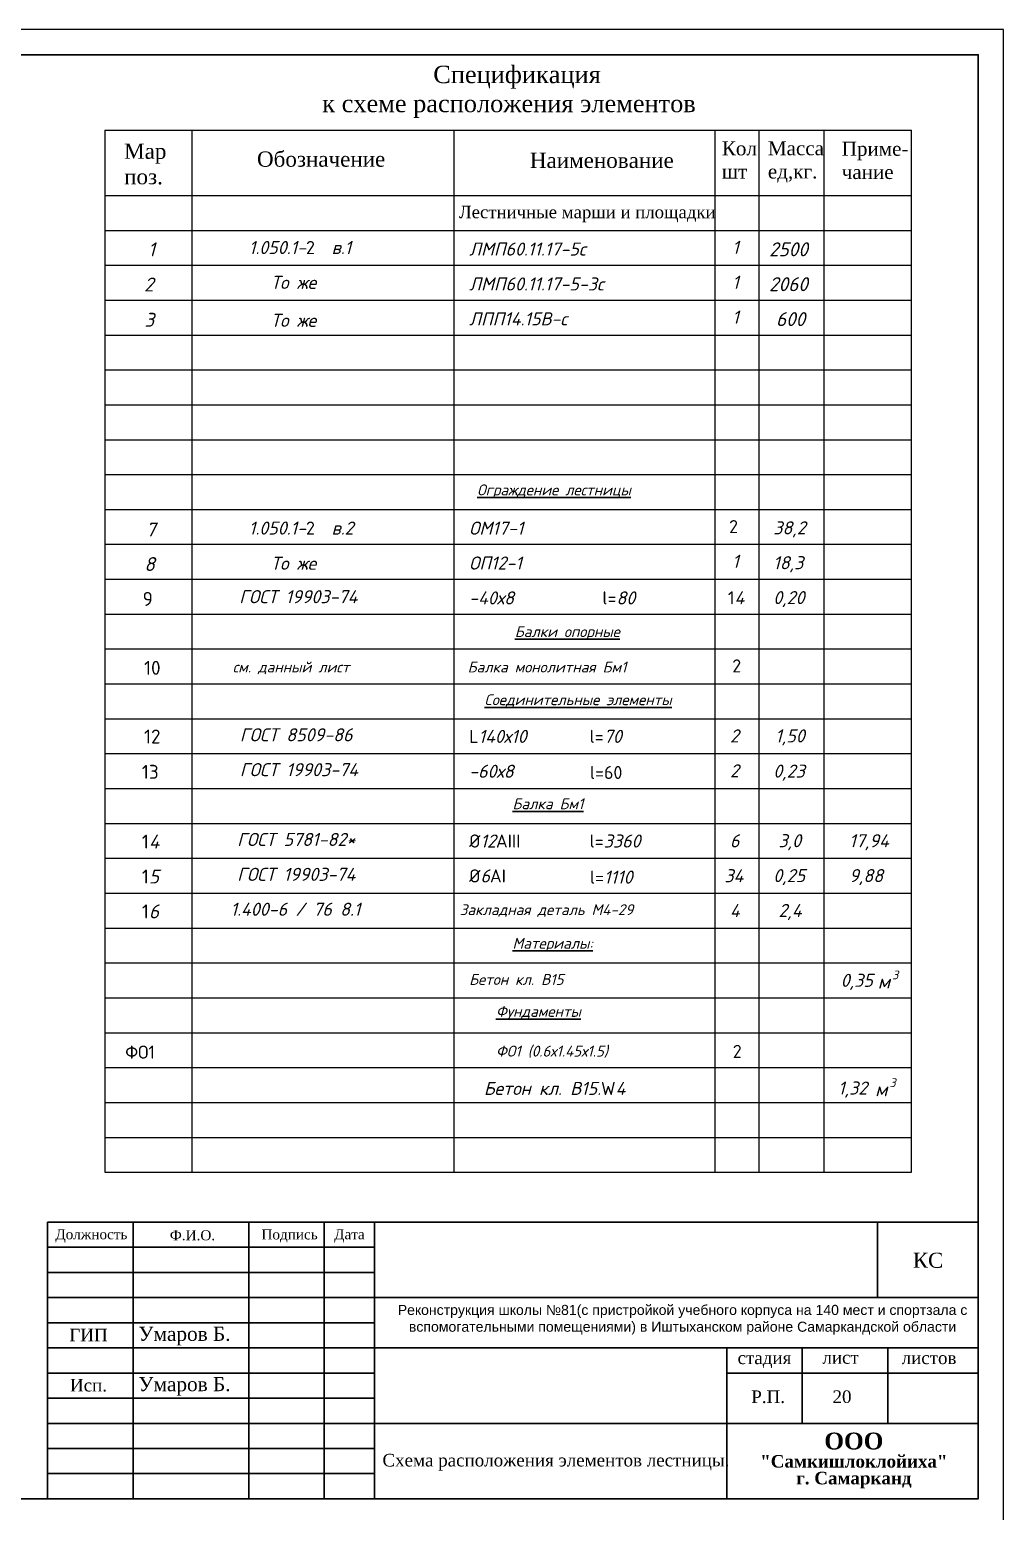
# Model space of a CAD drawing. Header units: millimetres. Extents: x 572274 to 2241483, y -888675 to -304135.
# Drawn here: x 1777623 to 1796981, y -645257 to -615807 of the extents above; entities that cross this region are included whole.
import ezdxf

# ---------------------------------------------------------------- set-up
doc = ezdxf.new("R2010")
doc.units = ezdxf.units.MM
doc.layers.add('Слой5', color=7, linetype='Continuous', lineweight=15)
doc.styles.add('Arial 3.', font='arial.ttf')
doc.styles.add('ISOCPEUR', font='isocpeui.ttf', dxfattribs={"height": 300})
doc.styles.get("Standard").update_dxf_attribs({"font": 'isocpeur.ttf'})
doc.styles.add('style1', font='isocpeui.ttf')
doc.styles.add('WMF-Times New Roman0', font='times.ttf')
doc.styles.add('WMF-Times New Roman2', font='times.ttf')

# ---------------------------------------------------------------- blocks, each defined once
blk = doc.blocks.new('12')
at = {"color": 5, "lineweight": 30}
for p, q in [((4038680, 3054550), (4038680, 3049050)), ((4038680, 3054550), (4038680, 3049050)), ((4038680, 3054550), (4038680, 3049050)), ((4057180, 3054550), (4038680, 3054550)), ((4057180, 3054550), (4038680, 3054550)), ((4057180, 3054550), (4038680, 3054550)), ((4040380, 3054550), (4040380, 3049050)), ((4040380, 3054550), (4040380, 3049050)), ((4042680, 3054550), (4042680, 3049050)), ((4044180, 3054550), (4044180, 3049050)), ((4045180, 3054550), (4045180, 3049050)), ((4057180, 3049050), (4057180, 3054550)), ((4057180, 3054550), (4057180, 3049050)), ((4045180, 3054050), (4038680, 3054050)), ((4045180, 3053550), (4038680, 3053550)), ((4057180, 3053050), (4038680, 3053050)), ((4045180, 3052550), (4038680, 3052550)), ((4038680, 3052050), (4057180, 3052050)), ((4052180, 3049050), (4052180, 3052050)), ((4053680, 3050550), (4053680, 3052050)), ((4055380, 3050550), (4055380, 3052050)), ((4038680, 3051550), (4045180, 3051550)), ((4052180, 3051550), (4057180, 3051550)), ((4038680, 3051050), (4045180, 3051050)), ((4038680, 3050550), (4057180, 3050550)), ((4038680, 3050050), (4045180, 3050050)), ((4038680, 3049550), (4045180, 3049550)), ((4038680, 3049050), (4057180, 3049050))]:
    blk.add_line(p, q, dxfattribs=at)

msp = doc.modelspace()

# ---------------------------------------------------------------- linework, layer by layer
at = {"lineweight": 25}
for p, q in [((1779120.198, -617803.683), (1795153.93, -617803.683)), ((1779120.198, -617803.683), (1779120.198, -638517.532)), ((1780853.574, -638517.532), (1780853.574, -617803.683)), ((1786053.703, -617803.683), (1786053.703, -638517.532)), ((1791253.833, -638517.532), (1791253.833, -617803.683)), ((1792120.521, -617803.683), (1792120.521, -638517.532)), ((1793420.553, -638517.532), (1793420.553, -617803.683)), ((1779120.198, -619103.715), (1795153.93, -619103.715)), ((1779120.198, -637824.181), (1795153.93, -637824.181)), ((1779120.198, -638517.532), (1795153.93, -638517.532))]:
    msp.add_line(p, q, dxfattribs=at)
msp.add_line((1795153.93, -638517.532), (1795153.93, -617803.683))
at = {"color": 7, "linetype": 'Continuous'}
for p, q in [((1779120.198, -619797.066), (1795153.93, -619797.066)), ((1779120.198, -620490.417), (1795153.93, -620490.417)), ((1779120.198, -621183.767), (1795153.93, -621183.767)), ((1779120.198, -621877.118), (1795153.93, -621877.118)), ((1779120.198, -622570.468), (1795153.93, -622570.468)), ((1779120.198, -623263.819), (1795153.93, -623263.819)), ((1779120.198, -623957.17), (1795153.93, -623957.17)), ((1779120.198, -624650.52), (1795153.93, -624650.52)), ((1779120.198, -625343.871), (1795153.93, -625343.871)), ((1779120.198, -626037.221), (1795153.93, -626037.221)), ((1779120.198, -626730.572), (1795153.93, -626730.572)), ((1779120.198, -627423.922), (1795153.93, -627423.922)), ((1779120.198, -628117.273), (1795153.93, -628117.273)), ((1779120.198, -628810.624), (1795153.93, -628810.624)), ((1779120.198, -629503.974), (1795153.93, -629503.974)), ((1779120.198, -630197.325), (1795153.93, -630197.325)), ((1779120.198, -630890.675), (1795153.93, -630890.675)), ((1779120.198, -631584.026), (1795153.93, -631584.026)), ((1779120.198, -632277.377), (1795153.93, -632277.377)), ((1779120.198, -632970.727), (1795153.93, -632970.727)), ((1779120.198, -633664.078), (1795153.93, -633664.078)), ((1779120.198, -634357.428), (1795153.93, -634357.428)), ((1779120.198, -635050.779), (1795153.93, -635050.779)), ((1779120.198, -635744.129), (1795153.93, -635744.129)), ((1779120.198, -636437.48), (1795153.93, -636437.48)), ((1779120.198, -637130.831), (1795153.93, -637130.831))]:
    msp.add_line(p, q, dxfattribs=at)
at = {"color": 5, "lineweight": 30}
msp.add_line((1794481.068, -641007.414), (1794481.068, -639507.414), dxfattribs=at)
at = {"lineweight": 25}
msp.add_lwpolyline([(1724981.068, -645507.415), (1796981.068, -645507.415), (1796981.068, -615807.415), (1724981.068, -615807.415)], close=True, dxfattribs=at)
at = {"color": 1, "lineweight": 30}
msp.add_lwpolyline([(1726981.068, -645007.415), (1796481.068, -645007.415), (1796481.068, -616307.415), (1726981.068, -616307.415)], close=True, dxfattribs=at)

# ---------------------------------------------------------------- block references
msp.add_blockref('12', (-2260698.932, -3694057.772))

# ---------------------------------------------------------------- texts
at = {"lineweight": 15}
for s, height, p in [('ФО1', 260.0065, (1779524.667, -636259.53)), ('2', 260.006, (1791602.502, -636245.326))]:
    msp.add_text(s, height=height, dxfattribs=at).set_placement(p)
at = {"lineweight": 25, "attachment_point": 1, "style": 'style1'}
for s, insert, char_height, width in [('{\\fISOCPEUR|b0|i1|c204|p34;          \\fTimes New Roman|b0|i0|c204|p18;Спецификация\\Pк схеме расположения элементов}', (1783440.96, -616524.031), 346.67529, 12734.2092), ('{\\fTimes New Roman|b0|i0|c204|p18;Лестничные марши и площадки}', (1786158.071, -619309.175), 247.00615, 5360.49002)]:
    msp.add_mtext(s, dxfattribs=dict(at, insert=insert, char_height=char_height, width=width))
at = {"lineweight": 30, "ltscale": 100, "attachment_point": 1, "style": 'style1'}
for s, insert, char_height, width in [('{\\fTimes New Roman|b0|i0|c204|p18;Мар\\Pпоз.}', (1779502.668, -618071.829), 303.34088, 4442.81725), ('{\\fTimes New Roman|b0|i0|c204|p18;Кол\\Pшт}', (1791383.778, -618028.155), 277.34023, 5360.49002), ('{\\fTimes New Roman|b0|i0|c204|p18;Масса\\Pед,кг.}', (1792299.35, -618026.442), 277.34023, 5360.49002), ('{\\fTimes New Roman|b0|i0|c204|p18;Приме-\\Pчание}', (1793767.999, -618036.114), 277.34023, 5360.49002), ('{\\fTimes New Roman|b0|i0|c204|p18;Обозначение}', (1782143.357, -618228.689), 303.34088, 4442.81725), ('{\\fTimes New Roman|b0|i0|c204|p18;Наименование }', (1787568.457, -618253.424), 303.34088, 4442.81725), ('{\\fISOCPEUR|b0|i1|c204|p34;1}', (1779978.24, -620035.244), 277.34023, 5360.49002), ('{\\fISOCPEUR|b0|i1|c204|p34;2500}', (1792322.941, -620035.4), 277.34023, 5360.49002), ('{\\fISOCPEUR|b0|i1|c204|p34;2}', (1779898.467, -620734.188), 277.34023, 5360.49002), ('{\\fISOCPEUR|b0|i1|c204|p34;2060}', (1792322.941, -620728.751), 277.34023, 5360.49002), ('{\\fISOCPEUR|b0|i1|c204|p34;3}', (1779903.595, -621436.864), 277.34023, 5360.49002), ('{\\fISOCPEUR|b0|i1|c204|p34;600}', (1792460.889, -621422.102), 277.34023, 5360.49002), ('{\\fISOCPEUR|b0|i1|c204|p34;\\LОграждение лестницы}', (1786519.583, -624846.817), 216.67206, 5360.49002), ('{\\fISOCPEUR|b0|i1|c204|p34;7}', (1779934.424, -625603.811), 277.34023, 5360.49002), ('{\\fISOCPEUR|b0|i1|c204|p34;8}', (1779903.595, -626290.318), 277.34023, 5360.49002), ('{\\fISOCPEUR|b0|i0|c0|p34;9}', (1779868.712, -626983.668), 277.34023, 5360.49002), ('{\\fISOCPEUR|b0|i1|c204|p34;\\LБалки опорные}', (1787267.846, -627663.749), 216.67206, 5360.49002), ('{\\fISOCPEUR|b0|i0|c0|p34;10}', (1779897.967, -628353.494), 277.34023, 5360.49002), ('{\\fISOCPEUR|b0|i1|c204|p34;см. данный лист }', (1781660.88, -628367.937), 216.67206, 4812.60744), ('{\\fISOCPEUR|b0|i1|c204|p34;Балка монолитная Бм1}', (1786330.384, -628367.937), 216.67206, 5360.49002), ('{\\fISOCPEUR|b0|i1|c204|p34;\\LСоединительные элементы}', (1786665.832, -629017.383), 216.67206, 4817.25105), ('{\\fISOCPEUR|b0|i0|c0|p34;12}', (1779897.967, -629718.649), 277.34023, 5360.49002), ('{\\fISOCPEUR|b0|i0|c0|p34;13}', (1779854.966, -630420.59), 277.34023, 5360.49002), ('{\\fISOCPEUR|b0|i1|c204|p34;\\LБалка Бм1}', (1787222.088, -631085.09), 216.67206, 5360.49002), ('{\\fISOCPEUR|b0|i0|c0|p34;1\\fISOCPEUR|b0|i1|c0|p34;4}', (1779854.966, -631807.291), 277.34023, 5360.49002), ('{\\fISOCPEUR|b0|i0|c0|p34;1\\fISOCPEUR|b0|i1|c0|p34;5}', (1779854.966, -632500.642), 277.34023, 5360.49002), ('{\\fISOCPEUR|b0|i0|c0|p34;1\\fISOCPEUR|b0|i1|c0|p34;6}', (1779854.966, -633193.992), 277.34023, 5360.49002), ('{\\fISOCPEUR|b0|i1|c204|p34;Закладная деталь М4-29}', (1786173.912, -633190.855), 216.67206, 5360.49002), ('{\\fISOCPEUR|b0|i1|c204|p34;\\LМатериалы:}', (1787222.088, -633858.493), 216.67206, 5360.49002), ('{\\fISOCPEUR|b0|i1|c204|p34;Бетон кл. В15}', (1786360.355, -634577.556), 216.67206, 5360.49002), ('{\\fISOCPEUR|b0|i1|c204|p34;3}', (1794771.1, -634508.909), 173.33765, 5360.49002), ('{\\fISOCPEUR|b0|i1|c204|p34;м}', (1794483.59, -634588.657), 277.34023, 5360.49002), ('{\\fISOCPEUR|b0|i1|c204|p34;\\LФундаменты}', (1786894.472, -635212.304), 216.67206, 5360.49002), ('{\\fISOCPEUR|b0|i1|c204|p34;ФО1 (0.6х1.45х1.5)}', (1786894.472, -636002.028), 216.67206, 5360.49002), ('{\\fISOCPEUR|b0|i1|c204|p34;3}', (1794718.605, -636649.893), 173.33765, 5360.49002), ('{\\fISOCPEUR|b0|i1|c204|p34;м}', (1794431.094, -636729.641), 277.34023, 5360.49002)]:
    msp.add_mtext(s, dxfattribs=dict(at, insert=insert, char_height=char_height, width=width))
at = {"lineweight": 30, "ltscale": 100, "attachment_point": 1}
for s, insert, char_height, width in [('{\\fISOCPEUR|b0|i1|c204|p34;1.050.1-\\fISOCPEUR|b0|i0|c0|p34;2\\fISOCPEUR|b0|i1|c204|p34; } {\\fISOCPEUR|b0|i1|c204|p34;в.1}', (1781981.306, -620007.807), 260.006469, 5360.49002), ('{\\fISOCPEUR|b0|i1|c204|p34;ЛМП60.11.17-5с}', (1786360.355, -620038.741), 260.00647, 5360.49002), ('{\\fISOCPEUR|b0|i1|c204|p34;1}', (1791591.744, -620004.305), 260.00647, 5360.49002), ('{\\fISOCPEUR|b0|i1|c204|p34;То же}', (1782418.577, -620701.158), 260.00647, 5360.49002), ('{\\fISOCPEUR|b0|i1|c204|p34;ЛМП60.11.17-5-3с}', (1786360.355, -620732.091), 260.00647, 5360.49002), ('{\\fISOCPEUR|b0|i1|c204|p34;1}', (1791591.744, -620697.656), 260.00647, 5360.49002), ('{\\fISOCPEUR|b0|i1|c204|p34;1}', (1791591.744, -621391.006), 260.00647, 5360.49002), ('{\\fISOCPEUR|b0|i1|c204|p34;То же}', (1782418.577, -621454.686), 260.00647, 5360.49002), ('{\\fISOCPEUR|b0|i1|c204|p34;ЛПП14.15В-с}', (1786360.355, -621425.442), 260.00647, 5360.49002), ('{\\fISOCPEUR|b0|i1|c204|p34;1.050.1-\\fISOCPEUR|b0|i0|c0|p34;2\\fISOCPEUR|b0|i1|c204|p34; } {\\fISOCPEUR|b0|i1|c204|p34;в.2}', (1781981.306, -625584.247), 260.006469, 5360.49002), ('{\\fISOCPEUR|b0|i1|c204|p34;ОМ17-1}', (1786360.355, -625585.546), 260.00647, 5360.49002), ('2', (1791528.583, -625555.053), 260.006, 5360.49002), ('{\\fISOCPEUR|b0|i1|c204|p34;38,2}', (1792406.189, -625579.35), 260.00647, 5360.49002), ('{\\fISOCPEUR|b0|i1|c204|p34;То же}', (1782418.577, -626283.525), 260.00647, 5360.49002), ('{\\fISOCPEUR|b0|i1|c204|p34;ОП12-1}', (1786360.355, -626278.896), 260.00647, 5360.49002), ('{\\fISOCPEUR|b0|i1|c204|p34;1}', (1791591.744, -626244.46), 260.00647, 5360.49002), ('{\\fISOCPEUR|b0|i1|c204|p34;18,3}', (1792406.189, -626272.7), 260.00647, 5360.49002), ('{\\fISOCPEUR|b0|i1|c204|p34;ГОСТ 19903-74}', (1781789.947, -626947.843), 260.00647, 5360.49002), ('{\\fISOCPEUR|b0|i1|c204|p34;-40х8}', (1786360.355, -626972.247), 260.00647, 5360.49002), ('l={\\fISOCPEUR|b0|i1|c204|p34;80}', (1789010.372, -626972.247), 260.00647, 5360.49002), ('1{\\fISOCPEUR|b0|i1|c204|p34;4}', (1791505.271, -626968.933), 260.00647, 5360.49002), ('{\\fISOCPEUR|b0|i1|c204|p34;0,20}', (1792406.189, -626966.051), 260.00647, 5360.49002), ('2', (1791591.744, -628324.512), 260.006, 5360.49002), ('{\\fISOCPEUR|b0|i1|c204|p34;ГОСТ 8509-86}', (1781802.669, -629692.866), 260.00647, 5360.49002), ('L{\\fISOCPEUR|b0|i1|c204|p34;140х10}', (1786360.355, -629724.102), 260.00647, 5360.49002), ('l={\\fISOCPEUR|b0|i1|c204|p34;70}', (1788756.632, -629724.102), 260.00647, 5360.49002), ('{\\fISOCPEUR|b0|i1|c204|p34;2}', (1791546.654, -629715.291), 260.00647, 5360.49002), ('{\\fISOCPEUR|b0|i1|c204|p34;1,50}', (1792446.71, -629714.074), 260.00647, 5360.49002), ('{\\fISOCPEUR|b0|i1|c204|p34;ГОСТ 19903-74}', (1781802.669, -630386.217), 260.00647, 5360.49002), ('{\\fISOCPEUR|b0|i1|c204|p34;-60х8}', (1786360.355, -630417.453), 260.00647, 5360.49002), ('l=60', (1788762.444, -630441.626), 260.0065, 5360.49002), ('{\\fISOCPEUR|b0|i1|c204|p34;2}', (1791546.654, -630408.642), 260.00647, 5360.49002), ('{\\fISOCPEUR|b0|i1|c204|p34;0,23}', (1792406.539, -630414.112), 260.00647, 5360.49002), ('{\\fISOCPEUR|b0|i1|c204|p34;ГОСТ 5781-82*}', (1781749.469, -631772.918), 260.00647, 5360.49002), ('%%C{\\fISOCPEUR|b0|i1|c204|p34;12}AIII', (1786360.355, -631804.154), 260.00647, 5360.49002), ('l={\\fISOCPEUR|b0|i1|c204|p34;3360}', (1788756.632, -631804.154), 260.00647, 5360.49002), ('{\\fISOCPEUR|b0|i1|c204|p34;6}', (1791545.278, -631800.814), 260.00647, 5360.49002), ('{\\fISOCPEUR|b0|i1|c204|p34;3,0}', (1792509.63, -631797.958), 260.00647, 5360.49002), ('{\\fISOCPEUR|b0|i1|c204|p34;17,94}', (1793916.687, -631797.958), 260.00647, 920.98263), ('{\\fISOCPEUR|b0|i1|c204|p34;ГОСТ 19903-74}', (1781749.469, -632466.269), 260.00647, 5360.49002), ('%%C{\\fISOCPEUR|b0|i1|c204|p34;6}AI', (1786360.355, -632497.505), 260.00647, 5360.49002), ('l={\\fISOCPEUR|b0|i1|c204|p34;1110}', (1788762.444, -632521.678), 260.00647, 5360.49002), ('{\\fISOCPEUR|b0|i1|c204|p34;34}', (1791434.461, -632494.164), 260.00647, 5360.49002), ('{\\fISOCPEUR|b0|i1|c204|p34;0,25}', (1792406.189, -632491.309), 260.00647, 5360.49002), ('{\\fISOCPEUR|b0|i1|c204|p34;9,88}', (1793916.687, -632491.309), 260.00647, 1237.24275), ('{\\fISOCPEUR|b0|i1|c204|p34;1.400-6 / 76 8.1}', (1781617.562, -633159.619), 260.00647, 5360.49002), ('{\\fISOCPEUR|b0|i1|c204|p34;4}', (1791545.278, -633187.515), 260.00647, 5360.49002), ('{\\fISOCPEUR|b0|i1|c204|p34;2,4}', (1792509.63, -633184.659), 260.00647, 5360.49002), ('{\\fISOCPEUR|b0|i1|c204|p34;0,35}', (1793747.935, -634572.938), 260.00647, 5360.49002), ('{\\fISOCPEUR|b0|i1|c204|p34;Бетон кл. В15.}W{\\fISOCPEUR|b0|i1|c204|p34;4}', (1786652.786, -636721.092), 260.00647, 5360.49002), ('{\\fISOCPEUR|b0|i1|c204|p34;1,32}', (1793695.439, -636713.921), 260.00647, 5360.49002)]:
    msp.add_mtext(s, dxfattribs=dict(at, insert=insert, char_height=char_height, width=width))
at = {"color": 1, "linetype": 'ByBlock', "ltscale": 30, "char_height": 200, "attachment_point": 5}
for s, insert, width in [('{\\fTimes New Roman|b0|i0|c204|p18;\\C256;Должность}', (1778850.587, -639782.04), 2025.66353), ('{\\fTimes New Roman|b0|i0|c204|p18;\\C256;Подпись}', (1782790.587, -639782.04), 1404.02516), ('{\\fTimes New Roman|b0|i0|c204|p18;\\C256;Дата}', (1783980.587, -639782.04), 1404.02516), ('{\\fTimes New Roman|b0|i0|c204|p18;\\C256;Ф\\fTimes New Roman|b0|i0|c161|p18;.\\fTimes New Roman|b0|i0|c204|p18;И\\fTimes New Roman|b0|i0|c161|p18;.\\fTimes New Roman|b0|i0|c204|p18;О\\fTimes New Roman|b0|i0|c161|p18;.}', (1780860.587, -639772.04), 1404.02516)]:
    msp.add_mtext(s, dxfattribs=dict(at, insert=insert, width=width))
at = {"attachment_point": 1}
for s, insert, char_height, width in [('{\\fTimes New Roman|b0|i0|c204|p18;КС}', (1795182.035, -640116.639), 300, 971.01286), ('{\\fTimes New Roman|b0|i0|c204|p18;стадия}', (1791697.501, -642080.996), 250, 1500), ('{\\fTimes New Roman|b0|i0|c204|p18;лист}', (1793383.42, -642073.644), 250, 1500), ('{\\fTimes New Roman|b0|i0|c204|p18;листов}', (1794958.907, -642080.996), 250, 1500), ('{\\fTimes New Roman|b0|i0|c204|p18;Р.П.          20}', (1791969.525, -642853.197), 250, 3270.72824)]:
    msp.add_mtext(s, dxfattribs=dict(at, insert=insert, char_height=char_height, width=width))
at = {"color": 0, "linetype": 'ByBlock', "insert": (1790603.307, -641153.87), "char_height": 200, "width": 11599.6853, "attachment_point": 2, "style": 'ISOCPEUR'}
msp.add_mtext('{\\fArial|b0|i0|c204|p34;\\C256;Реконструкция школы №81(с пристройкой учебного корпуса на 140 мест и спортзала с вспомогательными помещениями) в Иштыханском районе Самаркандской области}', dxfattribs=at)
at = {"linetype": 'ByBlock', "ltscale": 30, "char_height": 250, "width": 1730.06259, "attachment_point": 5}
for s, insert in [('{\\fTimes New Roman|b0|i0|c204|p18;ГИП}', (1778793.606, -641752.04)), ('{\\fTimes New Roman|b0|i0|c204|p18;Исп.}', (1778793.606, -642752.04))]:
    msp.add_mtext(s, dxfattribs=dict(at, insert=insert))
at = {"color": 0, "char_height": 280, "width": 2199.70893, "attachment_point": 1, "style": 'WMF-Times New Roman0'}
for insert in [(1779786.423, -641588.896), (1779786.423, -642588.896)]:
    msp.add_mtext('Умаров Б.', dxfattribs=dict(at, insert=insert))
at = {"lineweight": 30, "insert": (1794008.565, -643692.549), "char_height": 250, "width": 5723.33111, "attachment_point": 2, "line_spacing_factor": 0.8, "style": 'Arial 3.'}
msp.add_mtext('{\\fTimes New Roman Cyr|b1|i0|c0|p18;\\H1.333x;\\C250;OOO\\fTimes New Roman Cyr|b1|i0|c204|p18; \\fTimes New Roman Cyr|b1|i0|c0|p18;\\P\\fTimes New Roman Cyr|b1|i0|c204|p18;\\H0.7502x;"Самкишлоклойиха" \\Pг. Самарканд}', dxfattribs=at)
at = {"layer": 'Слой5', "style": 'WMF-Times New Roman2'}
msp.add_text('Cхема расположения элементов лестницы. ', height=250, dxfattribs=at).set_placement((1784636.824, -644364.877))

doc.saveas('drawing.dxf')
